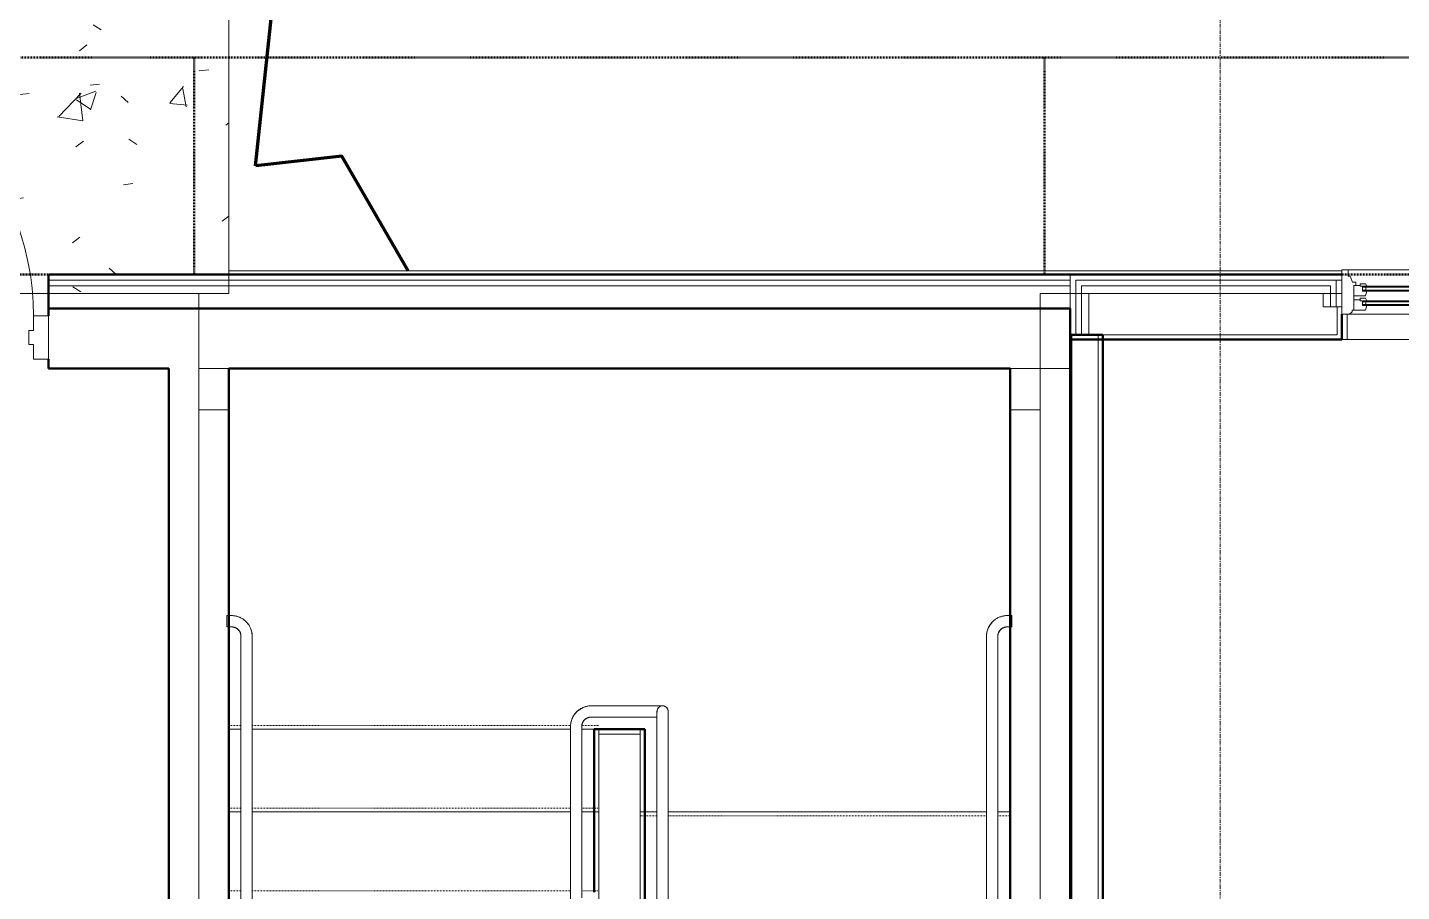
# Model space of a CAD drawing. Header units: inches. Extents: x -4235 to -464, y 9706 to 12425.
# Drawn here: x -2659.1 to -2476.2, y 12007.6 to 12122.6 of the extents above; entities that cross this region are included whole.
import ezdxf

# ---------------------------------------------------------------- set-up
doc = ezdxf.new("R2010")
doc.units = ezdxf.units.IN
doc.header["$MEASUREMENT"] = 0
for name, pattern in [('Dash 1_16_', [0.125, 0.0625, -0.0625]), ('Grid Line 1_2_', [0.875, 0.5, -0.125, 0.125, -0.125]), ('Overhead 1_16_', [0.101562, 0.0625, -0.039062])]:
    doc.linetypes.add(name, pattern=pattern)
for name, color, linetype, lineweight in [('0-1', 7, 'Continuous', 5), ('0-2', 254, 'Continuous', 9), ('A-DOOR-1', 7, 'Continuous', 9), ('A-DOOR-2', 90, 'Continuous', 20), ('A-DOOR-FRAM-1', 90, 'Continuous', 20), ('A-FLOR-4', 192, 'Continuous', 9), ('A-FLOR-HRAL-2', 7, 'Continuous', 9), ('A-FLOR-HRAL-3', 10, 'Continuous', 9), ('A-FLOR-PATT-1', 9, 'Continuous', 9), ('A-GLAZ-1', 151, 'Continuous', 9), ('A-GLAZ-2', 151, 'Continuous', 20), ('A-WALL', 113, 'Continuous', 13), ('A-WALL-1', 250, 'Continuous', 50), ('A-WALL-2', 50, 'Continuous', 13), ('A-WALL-3', 10, 'Continuous', 9), ('A-WALL-4', 254, 'Continuous', 9), ('A-WALL-6', 113, 'Continuous', 9), ('A-WALL-7', 113, 'Continuous', 50), ('C-PROP-LINE-1', 91, 'Dash 1_16_', 50), ('C-TOPO-3', 254, 'Continuous', 9), ('C-TOPO-MAJR-1', 253, 'Continuous', 70), ('I-WALL-1', 250, 'Continuous', 50), ('I-WALL-3', 254, 'Continuous', 9), ('S-FNDN-1', 10, 'Continuous', 9), ('S-FNDN-3', 32, 'Continuous', 9), ('S-GRID-1', 1, 'Grid Line 1_2_', 9), ('S-STRS-1', 10, 'Continuous', 9), ('S-STRS-2', 7, 'Continuous', 9), ('S-STRS-3', 10, 'Overhead 1_16_', 9), ('S-STRS-4', 7, 'Overhead 1_16_', 9)]:
    doc.layers.add(name, color=color, linetype=linetype, lineweight=lineweight)

# ---------------------------------------------------------------- blocks, each defined once
blk = doc.blocks.new('CTR  - Topography_rvt-1-BACKGROUND - 1ST FLOOR')
at = {"layer": 'C-TOPO-3'}
for p, q in [((-2546.53, 12090.19), (-2632.32, 12090.19)), ((-2484.14, 12090.19), (-2546.53, 12090.19))]:
    blk.add_line(p, q, dxfattribs=at)
at = {"layer": 'C-TOPO-MAJR-1'}
blk.add_line((-2628.78, 12104.14), (-2624.54, 12143.53), dxfattribs=at)
at = {"layer": 'C-TOPO-MAJR-1', "flags": 128}
blk.add_lwpolyline([(-2608.42, 12090.19), (-2617.28, 12105.46), (-2628.78, 12104.14)], dxfattribs=at)
blk = doc.blocks.new('CTR - 1st Phase - Common Walls_rvt-1-BACKGROUND - 1ST FLOOR')
at = {"layer": 'A-WALL-1'}
for p, q in [((-2520.32, 12081.69), (-2520.32, 11837.19)), ((-2515.95, 12081.69), (-2520.32, 12081.69)), ((-2515.95, 11890.25), (-2515.95, 12081.69))]:
    blk.add_line(p, q, dxfattribs=at)
at = {"layer": 'A-WALL-2'}
for p, q in [((-2520.07, 11837.19), (-2520.07, 12081.69)), ((-2516.57, 11837.19), (-2516.57, 12081.69))]:
    blk.add_line(p, q, dxfattribs=at)
at = {"layer": 'A-WALL-3'}
for p, q in [((-2520.32, 12081.69), (-2520.32, 12081.06)), ((-2520.32, 12081.69), (-2515.95, 12081.69)), ((-2520.32, 12081.06), (-2520.32, 11837.19)), ((-2515.95, 12081.06), (-2515.95, 12081.65))]:
    blk.add_line(p, q, dxfattribs=at)
at = {"layer": 'A-WALL-4'}
blk.add_line((-2515.95, 11930.38), (-2515.95, 12081.06), dxfattribs=at)
blk = doc.blocks.new('STOREFRONT DOOR B - ALUM_ STILE W_ GLASS INSET-2450804-BACKGROUND - 1ST FLOOR')
at = {"layer": 'A-DOOR-1'}
blk.add_arc((18, -3.25), 36, 180, 270, dxfattribs=at)
at = {"layer": 'A-DOOR-2'}
for p, q in [((16.25, -3.25), (18, -3.25)), ((16.25, -39.25), (16.25, -3.25)), ((18, -3.25), (18, -39.25)), ((18, -39.25), (16.25, -39.25))]:
    blk.add_line(p, q, dxfattribs=at)
at = {"layer": 'A-DOOR-FRAM-1'}
for p, q in [((-20, 2.5), (-18, 2.5)), ((-20, -3.25), (-20, 2.5)), ((-18, 2.5), (-18, 0.5625)), ((18, 2.5), (20, 2.5)), ((18, 0.5625), (18, 2.5)), ((20, 2.5), (20, -3.25)), ((-18, 0.5625), (-17.375, 0.5625)), ((-17.375, 0.5625), (-17.375, -1.3125)), ((17.375, 0.5625), (18, 0.5625)), ((17.375, -1.3125), (17.375, 0.5625)), ((-18, -1.3125), (-18, -3.25)), ((-17.375, -1.3125), (-18, -1.3125)), ((18, -1.3125), (17.375, -1.3125)), ((18, -3.25), (18, -1.3125)), ((-18, -3.25), (-20, -3.25)), ((20, -3.25), (18, -3.25))]:
    blk.add_line(p, q, dxfattribs=at)
blk = doc.blocks.new('Top Rail Type - Top Rail_Internal_-2365500-BACKGROUND - 1ST FLOOR')
at = {"layer": 'A-FLOR-HRAL-2'}
for p, q in [((-2631.95, 12044.31), (-2632.2, 12044.31)), ((-2632.2, 12042.81), (-2631.95, 12042.81)), ((-2630.7, 12041.56), (-2630.7, 12029.77)), ((-2629.2, 12029.77), (-2629.2, 12041.56)), ((-2630.7, 12029.1), (-2630.7, 11985.61)), ((-2629.2, 11986.31), (-2629.2, 12029.1))]:
    blk.add_line(p, q, dxfattribs=at)
at = {"layer": 'A-FLOR-HRAL-2', "flags": 128}
for points in [[(-2629.2, 12041.56), (-2629.2, 12041.67), (-2629.21, 12041.78), (-2629.22, 12041.89), (-2629.23, 12042), (-2629.25, 12042.11), (-2629.28, 12042.22), (-2629.31, 12042.32), (-2629.34, 12042.43), (-2629.38, 12042.53), (-2629.42, 12042.64), (-2629.46, 12042.74), (-2629.51, 12042.83), (-2629.56, 12042.93), (-2629.62, 12043.03), (-2629.68, 12043.12), (-2629.74, 12043.21), (-2629.81, 12043.29), (-2629.88, 12043.38), (-2629.96, 12043.46), (-2630.03, 12043.54), (-2630.11, 12043.61), (-2630.2, 12043.68), (-2630.28, 12043.75), (-2630.37, 12043.82), (-2630.46, 12043.88), (-2630.56, 12043.94), (-2630.65, 12043.99), (-2630.75, 12044.04), (-2630.85, 12044.09), (-2630.95, 12044.13), (-2631.06, 12044.17), (-2631.16, 12044.2), (-2631.27, 12044.23), (-2631.37, 12044.25), (-2631.48, 12044.27), (-2631.59, 12044.29), (-2631.7, 12044.3), (-2631.81, 12044.31), (-2631.92, 12044.31), (-2631.95, 12044.31)], [(-2631.95, 12042.81), (-2631.9, 12042.81), (-2631.85, 12042.81), (-2631.8, 12042.81), (-2631.75, 12042.8), (-2631.7, 12042.79), (-2631.65, 12042.78), (-2631.6, 12042.77), (-2631.56, 12042.75), (-2631.51, 12042.73), (-2631.46, 12042.72), (-2631.42, 12042.7), (-2631.37, 12042.67), (-2631.33, 12042.65), (-2631.28, 12042.62), (-2631.24, 12042.6), (-2631.2, 12042.57), (-2631.16, 12042.54), (-2631.12, 12042.5), (-2631.09, 12042.47), (-2631.05, 12042.44), (-2631.02, 12042.4), (-2630.99, 12042.36), (-2630.95, 12042.32), (-2630.92, 12042.28), (-2630.9, 12042.24), (-2630.87, 12042.2), (-2630.85, 12042.15), (-2630.82, 12042.11), (-2630.8, 12042.06), (-2630.78, 12042.02), (-2630.77, 12041.97), (-2630.75, 12041.92), (-2630.74, 12041.87), (-2630.73, 12041.83), (-2630.72, 12041.78), (-2630.71, 12041.73), (-2630.7, 12041.68), (-2630.7, 12041.63), (-2630.7, 12041.58), (-2630.7, 12041.56)], [(-2630.7, 12029.77), (-2630.7, 12029.72), (-2630.7, 12029.67), (-2630.7, 12029.62), (-2630.7, 12029.57), (-2630.7, 12029.52), (-2630.7, 12029.47), (-2630.7, 12029.42), (-2630.7, 12029.37), (-2630.7, 12029.33), (-2630.7, 12029.28), (-2630.7, 12029.23), (-2630.7, 12029.19), (-2630.7, 12029.14), (-2630.7, 12029.1), (-2630.7, 12029.1)], [(-2629.2, 12029.1), (-2629.2, 12029.14), (-2629.2, 12029.19), (-2629.2, 12029.23), (-2629.2, 12029.28), (-2629.2, 12029.32), (-2629.2, 12029.37), (-2629.2, 12029.42), (-2629.2, 12029.47), (-2629.2, 12029.52), (-2629.2, 12029.57), (-2629.2, 12029.61), (-2629.2, 12029.66), (-2629.2, 12029.71), (-2629.2, 12029.76), (-2629.2, 12029.77)]]:
    blk.add_lwpolyline(points, dxfattribs=at)
at = {"layer": 'A-FLOR-HRAL-3'}
for p, q in [((-2632.2, 12044.31), (-2632.57, 12044.31)), ((-2632.57, 12043.56), (-2632.57, 12043.66)), ((-2632.57, 12043.47), (-2632.57, 12043.56)), ((-2632.57, 12042.81), (-2632.2, 12042.81))]:
    blk.add_line(p, q, dxfattribs=at)
blk = doc.blocks.new('Top Rail Type - Top Rail_Internal_-V171-BACKGROUND - 1ST FLOOR')
at = {"layer": 'A-FLOR-HRAL-2'}
for p, q in [((-2631.95, 12044.31), (-2632.2, 12044.31)), ((-2631.95, 12042.81), (-2632.2, 12042.81)), ((-2630.7, 12029.77), (-2630.7, 12041.56)), ((-2629.2, 12029.77), (-2629.2, 12041.56)), ((-2630.7, 12028.7), (-2630.7, 12029.77)), ((-2629.2, 12028.7), (-2629.2, 12029.77)), ((-2630.7, 11985.61), (-2630.7, 12028.7)), ((-2629.2, 11986.31), (-2629.2, 12028.7))]:
    blk.add_line(p, q, dxfattribs=at)
for radius in [2.75, 1.25]:
    blk.add_arc((-2631.95, 12041.56), radius, 0, 90, dxfattribs=at)
at = {"layer": 'A-FLOR-HRAL-3'}
for p, q in [((-2632.57, 12042.81), (-2632.57, 12044.31)), ((-2632.2, 12044.31), (-2632.57, 12044.31)), ((-2632.2, 12042.81), (-2632.57, 12042.81))]:
    blk.add_line(p, q, dxfattribs=at)
blk = doc.blocks.new('Top Rail Type - Top Rail_Internal_-2385970-BACKGROUND - 1ST FLOOR')
at = {"layer": 'A-FLOR-HRAL-2'}
for p, q in [((-2577.32, 12032.31), (-2584.07, 12032.31)), ((-2584.07, 12030.81), (-2577.32, 12030.81)), ((-2575.32, 12030.98), (-2575.32, 11914.31)), ((-2573.82, 11914.31), (-2573.82, 12030.98)), ((-2586.82, 12029.56), (-2586.82, 12018.77)), ((-2585.32, 12018.77), (-2585.32, 12029.56)), ((-2586.82, 12018.1), (-2586.82, 12006.07)), ((-2585.32, 12006.77), (-2585.32, 12018.1))]:
    blk.add_line(p, q, dxfattribs=at)
at = {"layer": 'A-FLOR-HRAL-2', "flags": 128}
for points in [[(-2584.07, 12032.31), (-2584.18, 12032.31), (-2584.29, 12032.31), (-2584.4, 12032.29), (-2584.51, 12032.28), (-2584.62, 12032.26), (-2584.73, 12032.24), (-2584.83, 12032.21), (-2584.94, 12032.17), (-2585.04, 12032.14), (-2585.14, 12032.1), (-2585.25, 12032.05), (-2585.34, 12032), (-2585.44, 12031.95), (-2585.53, 12031.89), (-2585.63, 12031.83), (-2585.72, 12031.77), (-2585.8, 12031.7), (-2585.89, 12031.63), (-2585.97, 12031.56), (-2586.05, 12031.48), (-2586.12, 12031.4), (-2586.19, 12031.32), (-2586.26, 12031.23), (-2586.33, 12031.14), (-2586.39, 12031.05), (-2586.45, 12030.96), (-2586.5, 12030.86), (-2586.55, 12030.76), (-2586.59, 12030.66), (-2586.64, 12030.56), (-2586.67, 12030.46), (-2586.71, 12030.35), (-2586.74, 12030.25), (-2586.76, 12030.14), (-2586.78, 12030.03), (-2586.8, 12029.92), (-2586.81, 12029.81), (-2586.82, 12029.7), (-2586.82, 12029.59), (-2586.82, 12029.56)], [(-2585.32, 12029.56), (-2585.32, 12029.61), (-2585.32, 12029.66), (-2585.31, 12029.71), (-2585.31, 12029.76), (-2585.3, 12029.81), (-2585.29, 12029.86), (-2585.28, 12029.91), (-2585.26, 12029.96), (-2585.24, 12030), (-2585.23, 12030.05), (-2585.2, 12030.1), (-2585.18, 12030.14), (-2585.16, 12030.19), (-2585.13, 12030.23), (-2585.11, 12030.27), (-2585.08, 12030.31), (-2585.05, 12030.35), (-2585.01, 12030.39), (-2584.98, 12030.43), (-2584.94, 12030.46), (-2584.91, 12030.5), (-2584.87, 12030.53), (-2584.83, 12030.56), (-2584.79, 12030.59), (-2584.75, 12030.62), (-2584.71, 12030.64), (-2584.66, 12030.67), (-2584.62, 12030.69), (-2584.57, 12030.71), (-2584.53, 12030.73), (-2584.48, 12030.75), (-2584.43, 12030.76), (-2584.38, 12030.78), (-2584.34, 12030.79), (-2584.29, 12030.8), (-2584.24, 12030.8), (-2584.19, 12030.81), (-2584.14, 12030.81), (-2584.09, 12030.81), (-2584.07, 12030.81)], [(-2577.32, 12032.31), (-2577.21, 12032.31), (-2577.1, 12032.31), (-2576.99, 12032.31), (-2576.89, 12032.31), (-2576.78, 12032.31), (-2576.67, 12032.31), (-2576.56, 12032.31), (-2576.46, 12032.31), (-2576.35, 12032.31), (-2576.25, 12032.31), (-2576.15, 12032.31), (-2576.05, 12032.31), (-2575.96, 12032.31), (-2575.86, 12032.31), (-2575.77, 12032.31), (-2575.68, 12032.31), (-2575.59, 12032.31), (-2575.51, 12032.31), (-2575.43, 12032.31), (-2575.35, 12032.31), (-2575.28, 12032.31), (-2575.2, 12032.31), (-2575.14, 12032.31), (-2575.07, 12032.31), (-2575.01, 12032.31), (-2574.95, 12032.31), (-2574.9, 12032.31), (-2574.85, 12032.31), (-2574.8, 12032.31), (-2574.76, 12032.31), (-2574.72, 12032.31), (-2574.69, 12032.31), (-2574.66, 12032.31), (-2574.63, 12032.31), (-2574.61, 12032.31), (-2574.6, 12032.31), (-2574.59, 12032.31), (-2574.58, 12032.31), (-2574.57, 12032.31)], [(-2575.33, 12030.81), (-2575.41, 12030.81), (-2575.49, 12030.81), (-2575.57, 12030.81), (-2575.66, 12030.81), (-2575.75, 12030.81), (-2575.84, 12030.81), (-2575.93, 12030.81), (-2576.03, 12030.81), (-2576.13, 12030.81), (-2576.23, 12030.81), (-2576.33, 12030.81), (-2576.43, 12030.81), (-2576.54, 12030.81), (-2576.64, 12030.81), (-2576.75, 12030.81), (-2576.86, 12030.81), (-2576.97, 12030.81), (-2577.07, 12030.81), (-2577.18, 12030.81), (-2577.29, 12030.81), (-2577.32, 12030.81)], [(-2575.32, 12031.56), (-2575.32, 12031.56), (-2575.32, 12031.56), (-2575.32, 12031.56), (-2575.32, 12031.55), (-2575.32, 12031.54), (-2575.32, 12031.53), (-2575.32, 12031.52), (-2575.32, 12031.5), (-2575.32, 12031.48), (-2575.32, 12031.47), (-2575.32, 12031.45), (-2575.32, 12031.42), (-2575.32, 12031.4), (-2575.32, 12031.37), (-2575.32, 12031.35), (-2575.32, 12031.32), (-2575.32, 12031.29), (-2575.32, 12031.25), (-2575.32, 12031.22), (-2575.32, 12031.19), (-2575.32, 12031.15), (-2575.32, 12031.11), (-2575.32, 12031.07), (-2575.32, 12031.03), (-2575.32, 12030.99), (-2575.32, 12030.98)], [(-2574.54, 12032.31), (-2574.51, 12032.31), (-2574.48, 12032.31), (-2574.45, 12032.3), (-2574.42, 12032.3), (-2574.4, 12032.29), (-2574.37, 12032.29), (-2574.34, 12032.28), (-2574.31, 12032.27), (-2574.28, 12032.26), (-2574.25, 12032.24), (-2574.23, 12032.23), (-2574.2, 12032.22), (-2574.18, 12032.2), (-2574.15, 12032.18), (-2574.13, 12032.17), (-2574.1, 12032.15), (-2574.08, 12032.13), (-2574.06, 12032.11), (-2574.04, 12032.09), (-2574.02, 12032.06), (-2574, 12032.04), (-2573.98, 12032.02), (-2573.96, 12031.99), (-2573.94, 12031.97), (-2573.93, 12031.94), (-2573.91, 12031.92), (-2573.9, 12031.89), (-2573.89, 12031.86), (-2573.87, 12031.84), (-2573.86, 12031.81), (-2573.86, 12031.78), (-2573.85, 12031.75), (-2573.84, 12031.72), (-2573.83, 12031.69), (-2573.83, 12031.66), (-2573.83, 12031.63), (-2573.82, 12031.6), (-2573.82, 12031.57), (-2573.82, 12031.54), (-2573.83, 12031.51), (-2573.83, 12031.48), (-2573.83, 12031.45)], [(-2573.82, 12030.98), (-2573.82, 12031.02), (-2573.82, 12031.06), (-2573.82, 12031.1), (-2573.82, 12031.14), (-2573.82, 12031.18), (-2573.82, 12031.21), (-2573.82, 12031.25), (-2573.82, 12031.28), (-2573.82, 12031.31), (-2573.82, 12031.34), (-2573.82, 12031.37), (-2573.82, 12031.39), (-2573.82, 12031.42), (-2573.82, 12031.44), (-2573.82, 12031.46), (-2573.82, 12031.48), (-2573.82, 12031.5), (-2573.82, 12031.51), (-2573.82, 12031.53), (-2573.82, 12031.54), (-2573.82, 12031.55), (-2573.82, 12031.55), (-2573.82, 12031.56), (-2573.82, 12031.56), (-2573.82, 12031.56)], [(-2586.82, 12018.77), (-2586.82, 12018.72), (-2586.82, 12018.67), (-2586.82, 12018.62), (-2586.82, 12018.57), (-2586.82, 12018.52), (-2586.82, 12018.47), (-2586.82, 12018.42), (-2586.82, 12018.37), (-2586.82, 12018.33), (-2586.82, 12018.28), (-2586.82, 12018.23), (-2586.82, 12018.19), (-2586.82, 12018.14), (-2586.82, 12018.1), (-2586.82, 12018.1)], [(-2585.32, 12018.1), (-2585.32, 12018.14), (-2585.32, 12018.19), (-2585.32, 12018.23), (-2585.32, 12018.28), (-2585.32, 12018.32), (-2585.32, 12018.37), (-2585.32, 12018.42), (-2585.32, 12018.47), (-2585.32, 12018.52), (-2585.32, 12018.57), (-2585.32, 12018.61), (-2585.32, 12018.66), (-2585.32, 12018.71), (-2585.32, 12018.76), (-2585.32, 12018.77)]]:
    blk.add_lwpolyline(points, dxfattribs=at)
at = {"layer": 'A-FLOR-HRAL-2'}
for start, end in [(0, 180), (100.4044, 187.8749), (180, 186.1343), (90, 98.5603), (83.3102, 90), (38.3841, 80.1747), (23.3099, 36.6713), (352.1256, 20.2427), (353.8682, 0)]:
    blk.add_arc((-2574.57, 12031.56), 0.75, start, end, dxfattribs=at)
blk = doc.blocks.new('Top Rail Type - Top Rail_Internal_-V173-BACKGROUND - 1ST FLOOR')
at = {"layer": 'A-FLOR-HRAL-2'}
for p, q in [((-2584.07, 12032.31), (-2576.57, 12032.31)), ((-2584.07, 12030.81), (-2576.57, 12030.81)), ((-2576.57, 12032.31), (-2574.57, 12032.31)), ((-2576.57, 12030.81), (-2575.32, 12030.81)), ((-2575.32, 12030.81), (-2575.32, 12030.63)), ((-2573.82, 12031.56), (-2573.82, 12030.63)), ((-2586.82, 12018.77), (-2586.82, 12029.56)), ((-2585.32, 12018.77), (-2585.32, 12029.56)), ((-2575.32, 12030.63), (-2575.32, 11914.31)), ((-2573.82, 12030.63), (-2573.82, 11914.31)), ((-2586.82, 12017.7), (-2586.82, 12018.77)), ((-2585.32, 12017.7), (-2585.32, 12018.77)), ((-2586.82, 12006.07), (-2586.82, 12017.7)), ((-2585.32, 12006.77), (-2585.32, 12017.7))]:
    blk.add_line(p, q, dxfattribs=at)
for radius in [2.75, 1.25]:
    blk.add_arc((-2584.07, 12029.56), radius, 90, 180, dxfattribs=at)
blk = doc.blocks.new('Top Rail Type - Top Rail_Internal_-2386287-BACKGROUND - 1ST FLOOR')
at = {"layer": 'A-FLOR-HRAL-2'}
for p, q in [((-2528.32, 12044.31), (-2528.7, 12044.31)), ((-2528.7, 12042.81), (-2528.32, 12042.81)), ((-2531.45, 12041.56), (-2531.45, 12029.77)), ((-2529.95, 12029.77), (-2529.95, 12041.56)), ((-2531.45, 12028.3), (-2531.45, 11914.31)), ((-2529.95, 11914.31), (-2529.95, 12028.3))]:
    blk.add_line(p, q, dxfattribs=at)
at = {"layer": 'A-FLOR-HRAL-2', "flags": 128}
for points in [[(-2528.7, 12044.31), (-2528.81, 12044.31), (-2528.92, 12044.31), (-2529.03, 12044.29), (-2529.14, 12044.28), (-2529.25, 12044.26), (-2529.35, 12044.24), (-2529.46, 12044.21), (-2529.56, 12044.17), (-2529.67, 12044.14), (-2529.77, 12044.1), (-2529.87, 12044.05), (-2529.97, 12044), (-2530.07, 12043.95), (-2530.16, 12043.89), (-2530.25, 12043.83), (-2530.34, 12043.77), (-2530.43, 12043.7), (-2530.51, 12043.63), (-2530.59, 12043.56), (-2530.67, 12043.48), (-2530.75, 12043.4), (-2530.82, 12043.32), (-2530.89, 12043.23), (-2530.95, 12043.14), (-2531.01, 12043.05), (-2531.07, 12042.96), (-2531.12, 12042.86), (-2531.17, 12042.76), (-2531.22, 12042.66), (-2531.26, 12042.56), (-2531.3, 12042.46), (-2531.33, 12042.35), (-2531.36, 12042.25), (-2531.39, 12042.14), (-2531.41, 12042.03), (-2531.43, 12041.92), (-2531.44, 12041.81), (-2531.45, 12041.7), (-2531.45, 12041.59), (-2531.45, 12041.56)], [(-2529.95, 12041.56), (-2529.95, 12041.61), (-2529.94, 12041.66), (-2529.94, 12041.71), (-2529.93, 12041.76), (-2529.92, 12041.81), (-2529.91, 12041.86), (-2529.9, 12041.91), (-2529.89, 12041.96), (-2529.87, 12042), (-2529.85, 12042.05), (-2529.83, 12042.1), (-2529.81, 12042.14), (-2529.78, 12042.19), (-2529.76, 12042.23), (-2529.73, 12042.27), (-2529.7, 12042.31), (-2529.67, 12042.35), (-2529.64, 12042.39), (-2529.6, 12042.43), (-2529.57, 12042.46), (-2529.53, 12042.5), (-2529.5, 12042.53), (-2529.46, 12042.56), (-2529.42, 12042.59), (-2529.37, 12042.62), (-2529.33, 12042.64), (-2529.29, 12042.67), (-2529.24, 12042.69), (-2529.2, 12042.71), (-2529.15, 12042.73), (-2529.1, 12042.75), (-2529.06, 12042.76), (-2529.01, 12042.78), (-2528.96, 12042.79), (-2528.91, 12042.8), (-2528.86, 12042.8), (-2528.81, 12042.81), (-2528.76, 12042.81), (-2528.71, 12042.81), (-2528.7, 12042.81)], [(-2531.45, 12028.3), (-2531.45, 12028.4), (-2531.45, 12028.49), (-2531.45, 12028.59), (-2531.45, 12028.69), (-2531.45, 12028.79), (-2531.45, 12028.9), (-2531.45, 12029), (-2531.45, 12029.11), (-2531.45, 12029.22), (-2531.45, 12029.33), (-2531.45, 12029.43), (-2531.45, 12029.54), (-2531.45, 12029.65), (-2531.45, 12029.76), (-2531.45, 12029.77)], [(-2529.95, 12029.77), (-2529.95, 12029.66), (-2529.95, 12029.55), (-2529.95, 12029.44), (-2529.95, 12029.33), (-2529.95, 12029.22), (-2529.95, 12029.11), (-2529.95, 12029.01), (-2529.95, 12028.9), (-2529.95, 12028.8), (-2529.95, 12028.69), (-2529.95, 12028.59), (-2529.95, 12028.5), (-2529.95, 12028.4), (-2529.95, 12028.3), (-2529.95, 12028.3)]]:
    blk.add_lwpolyline(points, dxfattribs=at)
at = {"layer": 'A-FLOR-HRAL-3'}
for p, q in [((-2528.07, 12044.31), (-2528.32, 12044.31)), ((-2528.07, 12043.66), (-2528.07, 12043.47)), ((-2528.32, 12042.81), (-2528.07, 12042.81))]:
    blk.add_line(p, q, dxfattribs=at)
blk = doc.blocks.new('Top Rail Type - Top Rail_Internal_-V174-BACKGROUND - 1ST FLOOR')
at = {"layer": 'A-FLOR-HRAL-2'}
for p, q in [((-2528.32, 12044.31), (-2528.7, 12044.31)), ((-2528.32, 12042.81), (-2528.7, 12042.81)), ((-2531.45, 12041.56), (-2531.45, 12029.77)), ((-2529.95, 12041.56), (-2529.95, 12029.77)), ((-2531.45, 12029.77), (-2531.45, 12028.7)), ((-2529.95, 12029.77), (-2529.95, 12028.7)), ((-2531.45, 12028.7), (-2531.45, 11914.31)), ((-2529.95, 12028.7), (-2529.95, 11914.31))]:
    blk.add_line(p, q, dxfattribs=at)
for radius in [2.75, 1.25]:
    blk.add_arc((-2528.7, 12041.56), radius, 90, 180, dxfattribs=at)
at = {"layer": 'A-FLOR-HRAL-3'}
for p, q in [((-2528.07, 12044.31), (-2528.32, 12044.31)), ((-2528.07, 12042.81), (-2528.07, 12044.31)), ((-2528.07, 12042.81), (-2528.32, 12042.81))]:
    blk.add_line(p, q, dxfattribs=at)
blk = doc.blocks.new('CTR - 1st Phase -Stairs _ Elevators_rvt-1-BACKGROUND - 1ST FLOOR')
at = {"layer": 'A-WALL-1'}
for p, q in [((-2632.32, 12085.19), (-2656.32, 12085.19)), ((-2656.32, 12085.19), (-2656.32, 12084.19)), ((-2520.32, 12085.19), (-2632.32, 12085.19)), ((-2520.32, 12077.19), (-2520.32, 12085.19)), ((-2656.32, 12078.44), (-2656.32, 12077.19)), ((-2656.32, 12077.19), (-2640.32, 12077.19)), ((-2640.32, 12077.19), (-2640.32, 11901.19)), ((-2632.32, 12077.19), (-2528.32, 12077.19)), ((-2632.32, 11901.19), (-2632.32, 12077.19)), ((-2528.32, 12077.19), (-2528.32, 11914.31)), ((-2520.32, 11845.19), (-2520.32, 12077.19))]:
    blk.add_line(p, q, dxfattribs=at)
at = {"layer": 'A-WALL-2'}
for p, q in [((-2583.07, 11908.19), (-2583.07, 12028.56)), ((-2577.57, 12028.56), (-2583.07, 12028.56)), ((-2577.57, 11913.69), (-2577.57, 12028.56))]:
    blk.add_line(p, q, dxfattribs=at)
at = {"layer": 'A-WALL-3'}
for p, q in [((-2632.32, 12085.19), (-2656.32, 12085.19)), ((-2656.32, 12078.44), (-2656.32, 12084.19)), ((-2636.32, 12085.19), (-2520.32, 12085.19)), ((-2524.32, 12085.19), (-2636.32, 12085.19)), ((-2520.32, 12085.19), (-2632.32, 12085.19)), ((-2520.32, 12085.19), (-2520.32, 12081.69)), ((-2520.32, 12085.19), (-2520.32, 12081.69)), ((-2520.32, 12081.69), (-2520.32, 12081.06)), ((-2520.32, 12081.69), (-2520.32, 12081.06)), ((-2520.32, 12081.06), (-2520.32, 12077.19)), ((-2520.32, 12081.06), (-2520.32, 12077.19)), ((-2636.32, 12077.19), (-2632.32, 12077.19)), ((-2632.32, 12077.19), (-2636.32, 12077.19)), ((-2636.32, 12077.19), (-2632.32, 12077.19)), ((-2632.32, 12077.19), (-2636.32, 12077.19)), ((-2632.32, 12077.19), (-2528.32, 12077.19)), ((-2528.32, 12077.19), (-2524.32, 12077.19)), ((-2520.32, 12077.19), (-2528.32, 12077.19)), ((-2528.32, 12077.19), (-2524.32, 12077.19)), ((-2520.32, 12077.19), (-2528.32, 12077.19)), ((-2520.32, 12077.19), (-2520.32, 11845.19)), ((-2520.32, 11845.19), (-2520.32, 12077.19)), ((-2632.32, 12053.19), (-2632.32, 11997.19)), ((-2632.32, 11997.19), (-2632.32, 12053.19))]:
    blk.add_line(p, q, dxfattribs=at)
at = {"layer": 'A-WALL-4'}
for p, q in [((-2656.32, 12084.19), (-2656.32, 12085.19)), ((-2636.32, 12085.19), (-2636.32, 12077.19)), ((-2656.32, 12077.19), (-2656.32, 12078.44)), ((-2656.32, 12077.19), (-2640.32, 12077.19)), ((-2640.32, 12077.19), (-2640.32, 11901.19)), ((-2632.32, 12077.19), (-2528.32, 12077.19)), ((-2632.32, 12077.19), (-2632.32, 12053.19)), ((-2632.32, 12053.19), (-2632.32, 12077.19)), ((-2528.32, 12077.19), (-2632.32, 12077.19)), ((-2528.32, 11914.31), (-2528.32, 12077.19)), ((-2528.32, 12077.19), (-2528.32, 11914.31))]:
    blk.add_line(p, q, dxfattribs=at)
at = {"layer": 'I-WALL-1'}
for p, q in [((-2583.7, 12029.19), (-2583.7, 12007.53)), ((-2583.07, 12029.19), (-2583.7, 12029.19)), ((-2577.57, 12029.19), (-2583.07, 12029.19)), ((-2576.95, 12029.19), (-2577.57, 12029.19)), ((-2576.95, 11914.31), (-2576.95, 12029.19))]:
    blk.add_line(p, q, dxfattribs=at)
at = {"layer": 'I-WALL-3'}
for p, q in [((-2583.7, 12007.53), (-2583.7, 12029.19)), ((-2576.95, 12029.19), (-2583.7, 12029.19)), ((-2583.7, 12029.19), (-2583.7, 12007.53)), ((-2583.7, 12029.19), (-2576.95, 12029.19)), ((-2576.95, 12029.19), (-2576.95, 11914.31)), ((-2576.95, 11914.31), (-2576.95, 12029.19))]:
    blk.add_line(p, q, dxfattribs=at)
at = {"layer": 'S-FNDN-1'}
for p, q in [((-2636.32, 12077.19), (-2631.36, 12077.19)), ((-2528.32, 12077.19), (-2524.32, 12077.19))]:
    blk.add_line(p, q, dxfattribs=at)
at = {"layer": 'S-STRS-1'}
for p, q in [((-2632.32, 12077.19), (-2632.32, 12053.19)), ((-2528.32, 12077.19), (-2632.32, 12077.19)), ((-2528.32, 12044.31), (-2528.32, 12077.19)), ((-2632.32, 12053.19), (-2632.32, 12044.31)), ((-2632.32, 12042.81), (-2632.32, 12029.19)), ((-2528.32, 12018.19), (-2528.32, 12042.81)), ((-2632.32, 12029.19), (-2632.2, 12029.19)), ((-2632.32, 12018.19), (-2632.32, 12029.19)), ((-2583.7, 12029.19), (-2583.07, 12029.19)), ((-2583.07, 12029.19), (-2577.57, 12029.19)), ((-2583.07, 12018.19), (-2583.07, 12029.19)), ((-2577.57, 12029.19), (-2577.57, 12018.19)), ((-2632.32, 12007.19), (-2632.32, 12018.19)), ((-2632.32, 12018.19), (-2632.2, 12018.19)), ((-2583.7, 12018.19), (-2583.07, 12018.19)), ((-2583.07, 12007.19), (-2583.07, 12018.19)), ((-2576.95, 12018.19), (-2577.57, 12018.19)), ((-2577.57, 12018.19), (-2577.57, 12007.19)), ((-2528.32, 12018.19), (-2528.32, 12007.19))]:
    blk.add_line(p, q, dxfattribs=at)
at = {"layer": 'S-STRS-2'}
for p, q in [((-2632.2, 12029.19), (-2630.69, 12029.19)), ((-2629.2, 12029.19), (-2586.82, 12029.19)), ((-2585.32, 12029.19), (-2583.7, 12029.19)), ((-2632.2, 12018.19), (-2630.7, 12018.19)), ((-2629.2, 12018.19), (-2586.82, 12018.19)), ((-2585.33, 12018.19), (-2583.7, 12018.19)), ((-2575.32, 12018.19), (-2576.95, 12018.19)), ((-2531.45, 12018.19), (-2573.82, 12018.19)), ((-2528.32, 12018.19), (-2529.95, 12018.19))]:
    blk.add_line(p, q, dxfattribs=at)
at = {"layer": 'S-STRS-3'}
for p, q in [((-2632.32, 12029.69), (-2632.2, 12029.69)), ((-2632.32, 12018.69), (-2632.2, 12018.69)), ((-2583.7, 12018.69), (-2583.07, 12018.69)), ((-2576.95, 12017.69), (-2577.57, 12017.69)), ((-2632.32, 12007.69), (-2632.2, 12007.69)), ((-2583.7, 12007.69), (-2583.07, 12007.69))]:
    blk.add_line(p, q, dxfattribs=at)
at = {"layer": 'S-STRS-4'}
for p, q in [((-2632.2, 12029.69), (-2630.7, 12029.69)), ((-2629.2, 12029.69), (-2586.8, 12029.69)), ((-2585.29, 12029.69), (-2583.07, 12029.69)), ((-2632.2, 12018.69), (-2630.7, 12018.69)), ((-2629.2, 12018.69), (-2586.82, 12018.69)), ((-2585.33, 12018.69), (-2583.7, 12018.69)), ((-2575.32, 12017.69), (-2576.95, 12017.69)), ((-2531.45, 12017.69), (-2573.82, 12017.69)), ((-2528.32, 12017.69), (-2529.95, 12017.69)), ((-2632.2, 12007.69), (-2630.7, 12007.69)), ((-2629.2, 12007.69), (-2586.82, 12007.69)), ((-2585.32, 12007.69), (-2583.7, 12007.69))]:
    blk.add_line(p, q, dxfattribs=at)
at = {"layer": '0-2', "rotation": 180}
blk.add_blockref('STOREFRONT DOOR B - ALUM_ STILE W_ GLASS INSET-2450804-BACKGROUND - 1ST FLOOR', (-2676.32, 12080.94), dxfattribs=at)
at = {"layer": '0-2'}
for name in ['Top Rail Type - Top Rail_Internal_-2365500-BACKGROUND - 1ST FLOOR', 'Top Rail Type - Top Rail_Internal_-V171-BACKGROUND - 1ST FLOOR', 'Top Rail Type - Top Rail_Internal_-2386287-BACKGROUND - 1ST FLOOR', 'Top Rail Type - Top Rail_Internal_-V174-BACKGROUND - 1ST FLOOR', 'Top Rail Type - Top Rail_Internal_-2385970-BACKGROUND - 1ST FLOOR', 'Top Rail Type - Top Rail_Internal_-V173-BACKGROUND - 1ST FLOOR']:
    blk.add_blockref(name, (0, 0), dxfattribs=at)
blk = doc.blocks.new('Window-Double_Hung-Andersen-400_Series-Tilt_Wash - DOUBLE HUNG - COTTAGE - 1ST FLOOR-2889518-BACKGROUND - 1ST FLOOR')
at = {"layer": 'A-GLAZ-1'}
for p, q in [((-16.29, 2.62), (-15.7, 2.62)), ((-16.29, 2.25), (-15.7, 2.25)), ((-15.82, 2.62), (-15.82, 2.25)), ((-15.7, 2.75), (15.7, 2.75)), ((-15.7, 2.62), (15.7, 2.62)), ((-15.7, 2.25), (15.7, 2.25)), ((-15.7, 2.12), (15.7, 2.12)), ((16.29, 2.62), (15.7, 2.62)), ((16.29, 2.25), (15.7, 2.25)), ((15.82, 2.62), (15.82, 2.25)), ((-16.29, 0.69), (-15.7, 0.69)), ((-16.29, 0.31), (-15.7, 0.31)), ((-15.82, 0.69), (-15.82, 0.31)), ((-15.7, 0.81), (15.7, 0.81)), ((-15.7, 0.69), (15.7, 0.69)), ((-15.7, 0.31), (15.7, 0.31)), ((-15.7, 0.19), (15.7, 0.19)), ((16.29, 0.69), (15.7, 0.69)), ((16.29, 0.31), (15.7, 0.31)), ((15.82, 0.69), (15.82, 0.31)), ((18.95, -0.94), (-18.95, -0.94)), ((-18.95, -0.94), (-18.95, -4.31)), ((-18.32, -0.94), (-18.32, -4.31)), ((18.32, -0.94), (18.32, -4.31)), ((18.95, -4.31), (18.95, -0.94)), ((-18.95, -4.31), (18.95, -4.31))]:
    blk.add_line(p, q, dxfattribs=at)
at = {"layer": 'A-GLAZ-2'}
for p, q in [((19.01, 4.94), (-19.01, 4.94)), ((-19.01, 4.94), (-19.01, -0.94)), ((-18.2, 4.94), (-18.2, 4.12)), ((-18.2, 4.12), (-17.92, 4.12)), ((-17.92, 4.12), (-17.61, 3.31)), ((17.92, 4.12), (17.61, 3.31)), ((18.2, 4.12), (17.92, 4.12)), ((18.2, 4.94), (18.2, 4.12)), ((19.01, -0.94), (19.01, 4.94)), ((-19.01, 3.56), (-20.51, 3.56)), ((-17.61, 3.31), (-17.14, 3.31)), ((-17.42, 2.87), (-16.57, 2.87)), ((-17.42, 2.87), (-17.42, -0.44)), ((-17.14, 3.31), (-17.14, 2.87)), ((-15.86, 3.09), (-16.57, 3.09)), ((-16.57, 2.75), (-16.57, 3.09)), ((-15.7, 2.75), (-16.57, 2.75)), ((-16.29, 2.75), (-16.29, 2.12)), ((-15.7, 2.12), (-16.29, 2.12)), ((-15.86, 3.09), (-15.7, 2.75)), ((-15.86, 1.5), (-15.7, 2.12)), ((15.86, 3.09), (15.7, 2.75)), ((15.7, 2.75), (16.57, 2.75)), ((15.7, 2.12), (16.29, 2.12)), ((15.86, 1.5), (15.7, 2.12)), ((15.86, 3.09), (16.57, 3.09)), ((16.29, 2.75), (16.29, 2.12)), ((16.57, 2.75), (16.57, 3.09)), ((17.42, 2.87), (16.57, 2.87)), ((17.14, 3.31), (17.14, 2.87)), ((17.61, 3.31), (17.14, 3.31)), ((17.42, 2.87), (17.42, -0.44)), ((19.01, 3.56), (20.51, 3.56)), ((-17.42, 1.5), (-15.86, 1.5)), ((-17.42, 0.94), (-16.57, 0.94)), ((-15.86, 1.16), (-16.57, 1.16)), ((-16.57, 0.81), (-16.57, 1.16)), ((-15.7, 0.81), (-16.57, 0.81)), ((-16.29, 0.81), (-16.29, 0.19)), ((-15.7, 0.19), (-16.29, 0.19)), ((-15.86, 1.16), (-15.7, 0.81)), ((-15.86, -0.44), (-15.7, 0.19)), ((15.86, 1.16), (15.7, 0.81)), ((15.7, 0.81), (16.57, 0.81)), ((15.7, 0.19), (16.29, 0.19)), ((15.86, -0.44), (15.7, 0.19)), ((17.42, 1.5), (15.86, 1.5)), ((15.86, 1.16), (16.57, 1.16)), ((16.29, 0.81), (16.29, 0.19)), ((16.57, 0.81), (16.57, 1.16)), ((17.42, 0.94), (16.57, 0.94)), ((-19.01, -0.94), (19.01, -0.94)), ((-17.67, -0.66), (-18, -0.94)), ((-17.67, -0.66), (-17.67, -0.44)), ((-17.67, -0.44), (-15.86, -0.44)), ((17.67, -0.44), (15.86, -0.44)), ((17.67, -0.66), (17.67, -0.44)), ((17.67, -0.66), (18, -0.94))]:
    blk.add_line(p, q, dxfattribs=at)
blk = doc.blocks.new('Family - ___-2835860-BACKGROUND - 1ST FLOOR')
at = {"layer": 'C-PROP-LINE-1'}
for p, q in [((-2636.92, 12118.59), (-3860.72, 12118.59)), ((-2636.92, 12118.59), (-2636.92, 12089.69)), ((-2523.72, 12089.69), (-2523.72, 12118.59)), ((-2067.92, 12118.59), (-2523.72, 12118.59)), ((-2636.92, 12089.69), (-2523.72, 12089.69))]:
    blk.add_line(p, q, dxfattribs=at)
blk = doc.blocks.new('Family - ___-2835903-BACKGROUND - 1ST FLOOR')
at = {"layer": 'C-PROP-LINE-1'}
blk.add_line((-2096.82, 12089.69), (-3831.82, 12089.69), dxfattribs=at)
blk = doc.blocks.new('Family - ___-2835932-BACKGROUND - 1ST FLOOR')
at = {"layer": 'C-PROP-LINE-1'}
blk.add_line((-2067.92, 12118.59), (-3860.72, 12118.59), dxfattribs=at)

msp = doc.modelspace()

# ---------------------------------------------------------------- hatches: boundary and pattern name
at = {"layer": 'A-FLOR-PATT-1'}
h = msp.add_hatch(dxfattribs=at)
h.set_pattern_fill('FP_18', color=256, style=0, pattern_type=2)
h.set_pattern_definition([(49.994, (0, 5.233), (27.542845, -2.40922), [2.88, -31.676]), (355.001, (0, 5.233), (-5.327875, 28.87811), [2.304, -25.344]), (100.454, (2.295, 5.033), (22.21502, 26.46919), [2.447, -26.918]), (46.178, (0, 12.912), (40.981785, -6.35434), [4.32, -47.515]), (96.637, (3.415, 12.382), (35.89114, 37.39788), [3.671, -40.377]), (351.186, (0, 12.91), (35.89125, 37.39812), [3.456, -38.016]), (20.996, (3.84, 10.992), (22.921324, -15.45752), [2.88, -31.679]), (326.006, (3.84, 10.992), (9.343354, 27.840045), [2.304, -25.342]), (71.448, (5.75, 9.704), (32.26447, 12.38305), [2.447, -26.919]), (37.494, (0, 5.233), (0.4672155, 12.780647), [1.267, -23.768, 1.267, -24.459, -25.438]), (37.494, (0, 5.233), (0.4672155, 12.780647), [-50.761, 1.267, -24.171]), (7.498, (0, 5.233), (10.10251, 15.141763), [1.267, -13.402, 1.267, -23.194, -9.696]), (7.498, (0, 5.233), (10.10251, 15.141763), [-39.129, 1.267, -8.429]), (327.506, (-8.563, 5.233), (20.4990205, -0.865857), [1.267, -8.332, 1.267, -28.683, -39.742]), (327.506, (-8.563, 5.233), (20.4990205, -0.865857), [-39.55, 1.267, -38.474]), (317.506, (-12.403, 5.233), (22.393825, 3.84307), [1.267, -11.212, 1.267, -18.622, -28.221]), (317.506, (-12.403, 5.233), (22.393825, 3.84307), [-32.368, 1.267, -26.954])])
h.paths.add_polyline_path([(-2632.32, 12087.19), (-2632.32, 12159.19), (-2637.32, 12159.19), (-2637.35, 12146.99), (-2637.39, 12146.94), (-2637.47, 12146.75), (-2637.64, 12146.58), (-2637.84, 12146.48), (-2637.94, 12146.46), (-2638.21, 12146.46), (-2638.41, 12146.53), (-2638.52, 12146.59), (-2638.7, 12146.79), (-2638.73, 12146.87), (-2638.82, 12147.52), (-2638.82, 12148.12), (-2638.82, 12157.14), (-2638.82, 12159.19), (-2708.82, 12159.19), (-2708.84, 12147.13), (-2709.04, 12146.66), (-2709.31, 12146.49), (-2709.44, 12146.46), (-2709.74, 12146.46), (-2709.84, 12146.5), (-2710.02, 12146.59), (-2710.2, 12146.78), (-2710.24, 12146.87), (-2710.32, 12147.38), (-2710.32, 12148.99), (-2710.32, 12159.19), (-2716.32, 12159.19), (-2716.32, 12087.19), (-2694.32, 12087.19), (-2694.32, 12120.19), (-2692.57, 12120.19), (-2692.57, 12087.19), (-2636.32, 12087.19)], flags=0)

# ---------------------------------------------------------------- linework, layer by layer
at = {"layer": 'A-FLOR-4'}
for p, q in [((-2632.32, 12087.19), (-2632.32, 12159.19)), ((-2632.32, 12087.19), (-2692.57, 12087.19)), ((-2636.32, 11841.19), (-2636.32, 12087.19)), ((-2484.14, 12087.19), (-2524.32, 12087.19)), ((-2524.32, 12087.19), (-2524.32, 11841.19)), ((-2632.32, 12044.31), (-2632.32, 12077.19)), ((-2632.32, 11942.19), (-2632.32, 12042.81)), ((-2528.32, 12018.19), (-2528.32, 11908.19))]:
    msp.add_line(p, q, dxfattribs=at)
at = {"layer": 'A-WALL'}
for p, q in [((-2520.32, 12088.94), (-2656.32, 12088.94)), ((-2520.32, 12088.19), (-2656.32, 12088.19)), ((-2520.32, 12088.94), (-2520.32, 12088.94)), ((-2520.32, 12085.19), (-2520.32, 12088.94)), ((-2484.89, 12088.94), (-2519.57, 12088.94)), ((-2519.57, 12088.94), (-2519.57, 12081.69)), ((-2485.64, 12088.19), (-2518.82, 12088.19)), ((-2518.82, 12088.19), (-2518.82, 12081.69)), ((-2485.64, 12085.38), (-2485.64, 12088.19)), ((-2484.89, 12085.38), (-2484.89, 12088.94)), ((-2517.82, 12081.69), (-2517.82, 12087.19)), ((-2486.64, 12087.19), (-2517.82, 12087.19)), ((-2486.64, 12085.38), (-2486.64, 12087.19)), ((-2486.64, 12085.38), (-2484.14, 12085.38)), ((-2484.76, 12081.69), (-2484.76, 12085.38)), ((-2484.76, 12081.69), (-2520.32, 12081.69))]:
    msp.add_line(p, q, dxfattribs=at)
at = {"layer": 'A-WALL-6'}
for p, q in [((-2520.32, 12088.94), (-2520.32, 12089.69)), ((-2484.14, 12081.06), (-2484.07, 12081.06))]:
    msp.add_line(p, q, dxfattribs=at)
at = {"layer": 'A-WALL-7'}
for p, q in [((-2520.32, 12089.69), (-2656.32, 12089.69)), ((-2656.32, 12089.69), (-2656.32, 12085.19)), ((-2484.14, 12089.69), (-2520.32, 12089.69)), ((-2656.32, 12085.19), (-2520.32, 12085.19)), ((-2520.32, 12085.19), (-2520.32, 12081.06)), ((-2484.14, 12081.06), (-2484.14, 12084.44)), ((-2520.32, 12081.06), (-2484.14, 12081.06))]:
    msp.add_line(p, q, dxfattribs=at)
at = {"layer": 'S-FNDN-3'}
for p, q in [((-2632.32, 12090.19), (-2484.14, 12090.19)), ((-2524.32, 12077.19), (-2636.32, 12077.19)), ((-2636.32, 12071.69), (-2632.32, 12071.69)), ((-2528.32, 12071.69), (-2524.32, 12071.69))]:
    msp.add_line(p, q, dxfattribs=at)
at = {"layer": 'S-GRID-1'}
msp.add_line((-2500.32, 9836.18), (-2500.32, 12375.68), dxfattribs=at)

# ---------------------------------------------------------------- block references
at = {"layer": '0-1'}
for name in ['CTR  - Topography_rvt-1-BACKGROUND - 1ST FLOOR', 'CTR - 1st Phase -Stairs _ Elevators_rvt-1-BACKGROUND - 1ST FLOOR', 'CTR - 1st Phase - Common Walls_rvt-1-BACKGROUND - 1ST FLOOR']:
    msp.add_blockref(name, (0, 0), dxfattribs=at)
at = {"layer": 'A-GLAZ-1'}
msp.add_blockref('Window-Double_Hung-Andersen-400_Series-Tilt_Wash - DOUBLE HUNG - COTTAGE - 1ST FLOOR-2889518-BACKGROUND - 1ST FLOOR', (-2465.12, 12085.38), dxfattribs=at)
at = {"layer": 'C-PROP-LINE-1'}
for name in ['Family - ___-2835860-BACKGROUND - 1ST FLOOR', 'Family - ___-2835932-BACKGROUND - 1ST FLOOR', 'Family - ___-2835903-BACKGROUND - 1ST FLOOR']:
    msp.add_blockref(name, (0, 0), dxfattribs=at)

doc.saveas('drawing.dxf')
